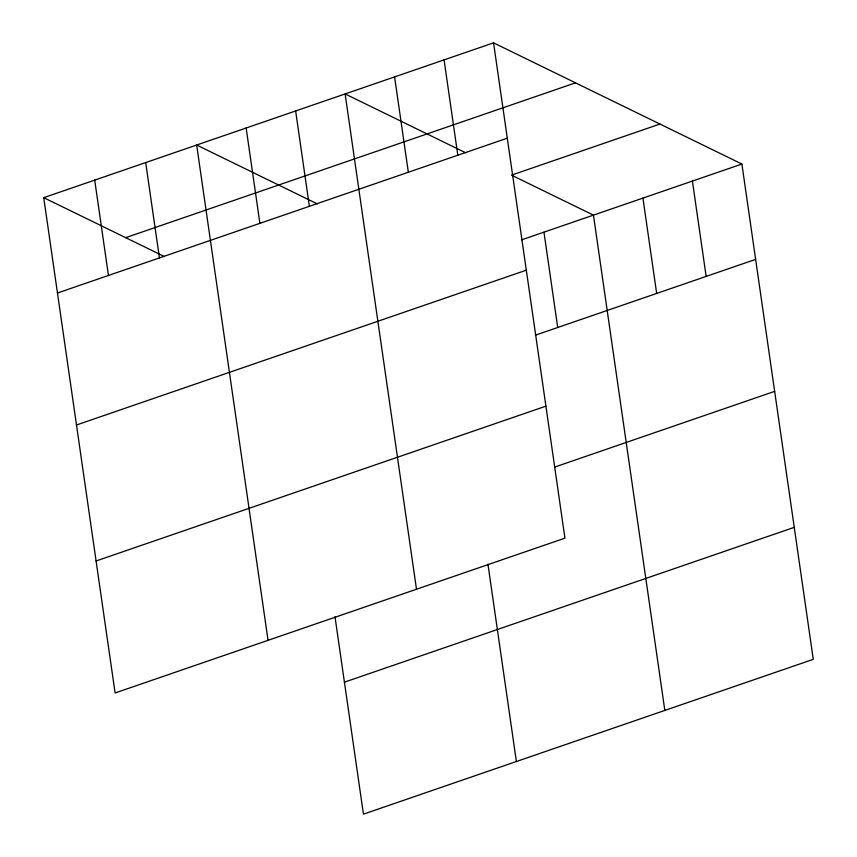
<?xml version="1.0" encoding="UTF-8"?>
<svg xmlns="http://www.w3.org/2000/svg" width="857" height="857" viewBox="0 0 857 857"><rect width="100%" height="100%" fill="white"/><g stroke="black" fill="none" stroke-linecap="round" stroke-linejoin="round"><path stroke-width="1.29" d="M493.557 42.85L564.934 538.153L115.106 692.959L43.728 197.667L493.557 42.85L741.894 164.041L813.272 659.333L363.443 814.15L335.001 616.783M125.69 237.657L575.508 82.84M57.473 293.008L507.29 138.191M659.944 124.051L511.5 175.139L593.451 215.128L664.828 710.421M521.709 239.821L741.894 164.041M76.487 424.986L526.316 270.18M535.443 335.162L755.628 259.382M96.091 560.971L545.909 406.164M554.458 467.151L774.653 391.36M344.428 682.161L794.246 527.355M465.769 152.814L345.114 93.938L416.491 589.241M317.326 203.902L196.671 145.026L268.048 640.329M43.728 197.667L164.383 256.543M692.413 181.063L706.147 276.404M642.932 198.096L656.666 293.437M543.97 232.151L557.714 327.492M444.076 59.883L457.809 155.224M487.944 564.152L516.385 761.509M394.595 76.905L408.339 172.246M295.633 110.971L309.377 206.312M246.152 127.993L259.896 223.334M145.69 162.573L159.434 257.914M94.709 180.12L108.453 275.461"/></g></svg>
